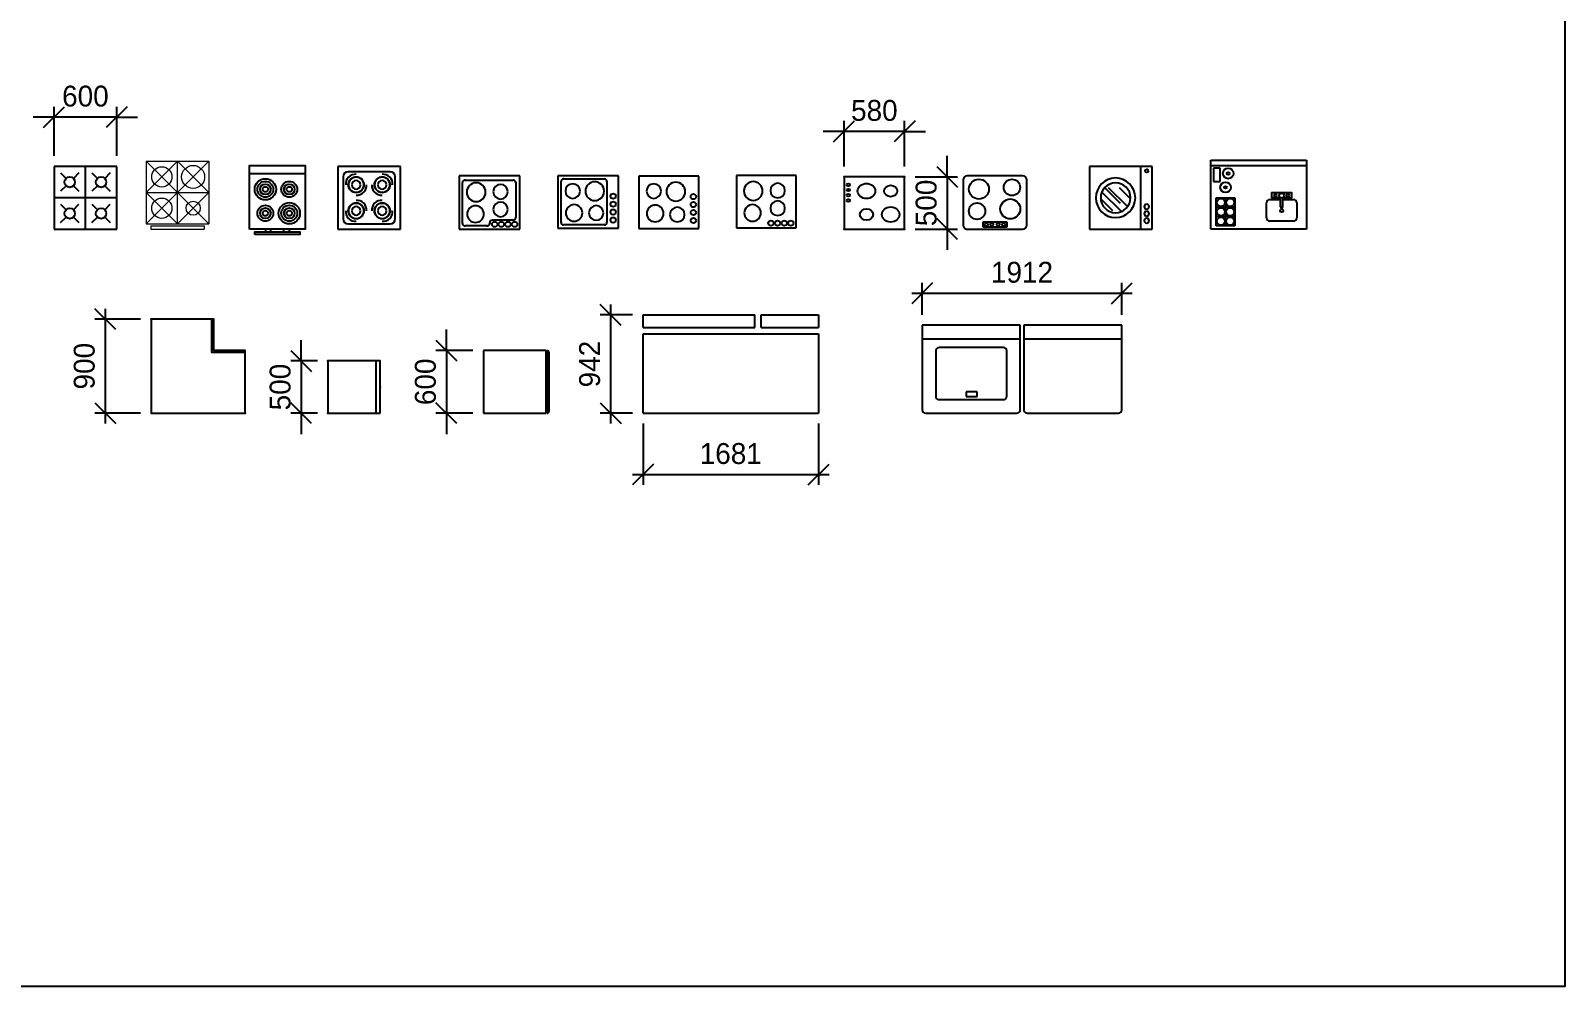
# Model space of a CAD drawing. Header units: millimetres. Extents: x 3103 to 179340, y -10977 to 70536.
# Drawn here: x 15702 to 30399, y 26462 to 35614 of the extents above; entities that cross this region are included whole.
import ezdxf

# ---------------------------------------------------------------- set-up
doc = ezdxf.new("R2010")
doc.units = ezdxf.units.MM
doc.header["$LTSCALE"] = 0.5
doc.layers.add('kuhnja', color=190, linetype='Continuous')
doc.layers.add('MEBEL', color=1, linetype='Continuous')
doc.styles.add('WROMLATS', font='wromlats.shx', dxfattribs={"bigfont": 'bigfont.shx'})
doc.dimstyles.new('juka', dxfattribs={"dimscale": 100, "dimtxt": 2, "dimasz": 2, "dimexe": 1, "dimexo": 1, "dimgap": 1, "dimtad": 1, "dimtoh": 1, "dimdec": 0, "dimzin": 0, "dimdsep": 46, "dimtxsty": 'WROMLATS', "dimblk": 'OBLIQUE', "dimcen": -3, "dimdle": 1, "dimclrd": 256, "dimclre": 256, "dimclrt": 256, "dimadec": 0, "dimazin": 0, "dimtfac": 1, "dimtdec": 0, "dimtix": 1, "dimtmove": 2, "dimatfit": 3, "dimldrblk": 'ORIGIN2', "dimfxl": 1, "dimtvp": 2.5, "dimtolj": 1, "dimtzin": 0, "dimarcsym": 0})

# ---------------------------------------------------------------- blocks, each defined once
blk = doc.blocks.new('Cooktop Electric_1')
at = {"layer": 'kuhnja', "linetype": 'Continuous'}
for p, q in [((580, 510), (0, 510)), ((0, 510), (0, 0)), ((30, 55), (30, 445)), ((55, 470), (515, 470)), ((540, 445), (540, 110.193)), ((580, 0), (580, 510)), ((0, 0), (580, 0)), ((266.438, 30), (55, 30)), ((291.438, 60.193), (291.438, 55)), ((515, 85.193), (316.438, 85.193))]:
    blk.add_line(p, q, dxfattribs=at)
for centre in [(338.7, 45.72), (402.2, 45.72), (465.7, 45.72), (529.2, 45.72)]:
    blk.add_circle(centre, 25.4, dxfattribs=at)
for centre, radius, start, end in [((55, 445), 25, 90, 180), ((161, 354), 90, 0, 180), ((515, 445), 25, 0, 90), ((161, 354), 90, 180, 0), ((395, 358), 70, 0, 180), ((395, 358), 70, 180, 0), ((155, 144), 80, 0, 180), ((395, 189), 70, 0, 180), ((395, 189), 70, 180, 0), ((55, 55), 25, 180, 270), ((155, 144), 80, 180, 0), ((266.438, 55), 25, 270, 0), ((316.438, 60.193), 25, 90, 180), ((515, 110.193), 25, 270, 0)]:
    blk.add_arc(centre, radius, start, end, dxfattribs=at)
for p in [(55, 470), (540, 445), (30, 55), (266.438, 30), (291.438, 60.193), (515, 85.193)]:
    blk.add_point(p, dxfattribs=at)
blk = doc.blocks.new('Cooktop Electric_3')
at = {"layer": 'kuhnja', "linetype": 'Continuous'}
for p, q in [((580, 500), (0, 500)), ((0, 500), (0, 0)), ((30, 55), (30, 445)), ((55, 470), (445, 470)), ((470, 445), (470, 55)), ((580, 0), (580, 500)), ((0, 0), (580, 0)), ((445, 30), (55, 30))]:
    blk.add_line(p, q, dxfattribs=at)
for centre in [(529.2, 304.8), (529.2, 228.6), (529.2, 152.4), (529.2, 76.2)]:
    blk.add_circle(centre, 25.4, dxfattribs=at)
for centre, radius, start, end in [((55, 445), 25, 90, 180), ((353, 353), 90, 0, 180), ((445, 445), 25, 0, 90), ((142, 353), 70, 0, 180), ((142, 353), 70, 180, 0), ((353, 353), 90, 180, 0), ((155, 144), 80, 0, 180), ((367, 144), 70, 0, 180), ((55, 55), 25, 180, 270), ((155, 144), 80, 180, 0), ((367, 144), 70, 180, 0), ((445, 55), 25, 270, 0)]:
    blk.add_arc(centre, radius, start, end, dxfattribs=at)
for p in [(55, 470), (470, 445), (30, 55), (445, 30)]:
    blk.add_point(p, dxfattribs=at)
blk = doc.blocks.new('Cooktop Electric_8')
at = {"layer": 'kuhnja', "linetype": 'Continuous'}
for p, q in [((572, 502), (0, 502)), ((0, 502), (0, 0)), ((572, 0), (572, 502)), ((0, 0), (572, 0))]:
    blk.add_line(p, q, dxfattribs=at)
for centre in [(521.2, 304.8), (521.2, 228.6), (521.2, 152.4), (521.2, 76.2)]:
    blk.add_circle(centre, 25.4, dxfattribs=at)
for centre, radius, start, end in [((353, 353), 90, 0, 180), ((142, 358), 70, 0, 180), ((142, 358), 70, 180, 0), ((353, 353), 90, 180, 0), ((155, 144), 80, 0, 180), ((367, 133), 70, 0, 180), ((155, 144), 80, 180, 0), ((367, 133), 70, 180, 0)]:
    blk.add_arc(centre, radius, start, end, dxfattribs=at)
blk = doc.blocks.new('Cooktop Electric_9')
at = {"layer": 'kuhnja', "linetype": 'Continuous'}
for p, q in [((572, 502), (0, 502)), ((0, 502), (0, 0)), ((572, 0), (572, 502)), ((0, 0), (572, 0))]:
    blk.add_line(p, q, dxfattribs=at)
for centre in [(330.7, 45.72), (394.2, 45.72), (457.7, 45.72), (521.2, 45.72)]:
    blk.add_circle(centre, 25.4, dxfattribs=at)
for centre, radius, start, end in [((161, 354), 90, 0, 180), ((161, 354), 90, 180, 0), ((395, 358), 70, 0, 180), ((395, 358), 70, 180, 0), ((155, 144), 80, 0, 180), ((395, 189), 70, 0, 180), ((395, 189), 70, 180, 0), ((155, 144), 80, 180, 0)]:
    blk.add_arc(centre, radius, start, end, dxfattribs=at)
blk = doc.blocks.new('KIGAZ2')
at = {"layer": 'kuhnja'}
for p, q in [((-600, 0), (-600, -600)), ((0, 0), (-600, 0)), ((-538, -62), (-485, -115)), ((-415, -115), (-362, -62)), ((-300, 0), (-300, -600)), ((-185, -115), (-238, -62)), ((-115, -115), (-62, -62)), ((0, -600), (0, 0)), ((-538, -238), (-485, -185)), ((-415, -185), (-362, -238)), ((-238, -238), (-185, -185)), ((-62, -238), (-115, -185)), ((0, -300), (-600, -300)), ((-538, -362), (-485, -415)), ((-415, -415), (-362, -362)), ((-185, -415), (-238, -362)), ((-115, -415), (-62, -362)), ((-538, -538), (-485, -485)), ((-415, -485), (-362, -538)), ((-238, -538), (-185, -485)), ((-62, -538), (-115, -485)), ((-600, -600), (0, -600))]:
    blk.add_line(p, q, dxfattribs=at)
for centre in [(-450, -150), (-150, -150), (-450, -450), (-150, -450)]:
    blk.add_circle(centre, 50, dxfattribs=at)
blk = doc.blocks.new('k_22')
at = {"layer": 'kuhnja', "ltscale": 600}
for p, q in [((0, 600), (0, 0)), ((600, 600), (0, 600)), ((600, 0), (600, 600)), ((50, 500), (50, 100)), ((500, 550), (100, 550)), ((550, 100), (550, 500)), ((0, 0), (600, 0)), ((100, 50), (500, 50))]:
    blk.add_line(p, q, dxfattribs=at)
for centre in [(175, 425), (425, 425), (175, 175), (425, 175)]:
    blk.add_circle(centre, 75, dxfattribs=at)
for centre, radius, start, end in [((100, 500), 50, 90, 180), ((168, 432), 93, 85.4974, 184.5026), ((175, 425), 73.8, 0, 180), ((175, 425), 41.3, 0, 180), ((425, 425), 73.8, 0, 180), ((425, 425), 41.3, 0, 180), ((432, 432), 93, 355.4974, 94.5026), ((500, 500), 50, 0, 90), ((175, 425), 73.8, 180, 0), ((175, 425), 41.3, 180, 0), ((182, 418), 93, 265.4974, 4.5026), ((418, 418), 93, 175.4974, 274.5026), ((425, 425), 73.8, 180, 0), ((425, 425), 41.3, 180, 0), ((168, 168), 93, 175.4974, 274.5026), ((175, 175), 73.8, 0, 180), ((175, 175), 73.8, 180, 0), ((175, 175), 41.3, 0, 180), ((175, 175), 41.3, 180, 0), ((182, 182), 93, 355.4974, 94.5026), ((418, 182), 93, 85.4974, 184.5026), ((425, 175), 73.8, 0, 180), ((425, 175), 73.8, 180, 0), ((425, 175), 41.3, 0, 180), ((425, 175), 41.3, 180, 0), ((432, 168), 93, 265.4974, 4.5026), ((100, 100), 50, 180, 270), ((500, 100), 50, 270, 0)]:
    blk.add_arc(centre, radius, start, end, dxfattribs=at)
blk = doc.blocks.new('Wet Bar')
at = {"layer": 'kuhnja', "linetype": 'Continuous'}
for p, q in [((0, 0), (36, 0)), ((0, -26), (0, 0)), ((0, -2), (36, -2)), ((3.5, -3), (1, -3)), ((1, -3), (1, -8)), ((3.5, -8), (3.5, -3)), ((36, 0), (36, -26)), ((1, -8), (3.5, -8)), ((2, -14.25), (9, -14.25)), ((2, -24.75), (2, -14.25)), ((5.5, -14.25), (5.5, -24.75)), ((9, -14.25), (9, -24.75)), ((26.2, -17.55), (26.2, -14.1284)), ((27.1001, -17.55), (27.1001, -14.1284)), ((2, -17.75), (9, -17.75)), ((9, -21.25), (2, -21.25)), ((36, -26), (0, -26)), ((9, -24.75), (2, -24.75))]:
    blk.add_line(p, q, dxfattribs=at)
for points in [[(20.95, -21.75), (20.95, -16.05)], [(22.15, -14.85), (26.2, -14.85)], [(26.2, -14.25), (22.95, -14.25), (22.95, -12.2), (26.75, -12.2)], [(26.7487, -12.2), (30.3501, -12.2), (30.3501, -14.25), (27.1001, -14.25)], [(27.1001, -14.85), (31.15, -14.85)], [(32.3501, -16.05), (32.3501, -21.75)], [(31.15, -22.95), (22.15, -22.95)]]:
    blk.add_lwpolyline(points, dxfattribs=at)
for centre, radius in [((6.5, -5), 2), ((6.5, -5), 0.5), ((5.5, -10.25), 2), ((5.5, -10.25), 0.5), ((3.75, -16), 1.5), ((7.25, -16), 1.5), ((24.25, -13.25), 0.5), ((26.65, -13.35), 0.9), ((29, -13.25), 0.5), ((3.75, -19.5), 1.5), ((3.75, -23), 1.5), ((7.25, -19.5), 1.5), ((7.25, -23), 1.5), ((26.65, -19.05), 0.6)]:
    blk.add_circle(centre, radius, dxfattribs=at)
for centre, radius, start, end in [((22.2251, -16.125), 1.2772, 93.36646, 176.6335), ((31.075, -16.125), 1.2772, 3.366461, 86.63354), ((22.2251, -21.675), 1.2772, 183.3665, 266.6335), ((26.65, -17.55), 0.45, 180, 0), ((31.075, -21.675), 1.2772, 273.3665, 356.6335)]:
    blk.add_arc(centre, radius, start, end, dxfattribs=at)
blk = doc.blocks.new('K_3')
at = {"layer": 'kuhnja'}
for p, q in [((-533, 533), (0, 533)), ((-381, 0), (-381, -25)), ((-330, -25), (-330, 0)), ((-203, -25), (-203, 0)), ((-152, 0), (-152, -25))]:
    blk.add_line(p, q, dxfattribs=at)
for points in [[(-533, 0), (-533, 610), (0, 610), (0, 0)], [(-483, -51), (-483, -25), (-51, -25), (-51, -51)]]:
    blk.add_lwpolyline(points, close=True, dxfattribs=at)
for centre, radius in [((-381, 381), 102), ((-381, 381), 76.2), ((-152, 381), 76.2), ((-381, 381), 50.8), ((-381, 381), 25.4), ((-152, 381), 50.8), ((-152, 381), 25.4), ((-381, 152), 76.2), ((-381, 152), 50.8), ((-381, 152), 25.4), ((-152, 152), 102), ((-152, 152), 76.2), ((-152, 152), 50.8), ((-152, 152), 25.4)]:
    blk.add_circle(centre, radius, dxfattribs=at)
blk = doc.blocks.new('M_KIT_APPL_HOB_P')
at = {"layer": 'kuhnja', "linetype": 'ByBlock', "lineweight": -2}
blk.add_lwpolyline([(0, -290), (500, -290), (500, 290), (0, 290)], close=True, dxfattribs=at)
for centre, major_axis in [((274.809, 249.4261), (0, 14.5)), ((364.813, 75.4261), (0, 84.216)), ((324.809, 249.4261), (0, 14.5)), ((374.809, 249.4261), (0, 14.5)), ((424.809, 249.4261), (0, 14.5)), ((139.813, 75.4261), (0, 63.162)), ((139.813, -156.5739), (0, 84.216)), ((364.813, -156.5739), (0, 63.162))]:
    blk.add_ellipse(centre, major_axis=major_axis, ratio=0.8620689655, start_param=1.5707963268, end_param=7.853981634, dxfattribs=at)
for p in [(0, 290), (500, 290), (0, -290), (500, -290)]:
    blk.add_point(p, dxfattribs=at)
blk = doc.blocks.new('M_KIT_CAB_3D CORNER UNIT 600MM 2_P')
at = {"layer": 'kuhnja', "linetype": 'ByBlock', "lineweight": -2}
blk.add_lwpolyline([(0, 900), (0, 0), (900, 0), (900, 600), (600, 600), (600, 900)], close=True, dxfattribs=at)
blk.add_lwpolyline([(900, 580), (580, 580), (580, 900)], dxfattribs=at)
for p in [(0, 900), (900, 0)]:
    blk.add_point(p, dxfattribs=at)
blk = doc.blocks.new('M_KIT_APPL_OVEN_P')
at = {"layer": 'kuhnja', "linetype": 'ByBlock', "lineweight": -2}
blk.add_line((0.925, -0.5), (0.925, 0.5), dxfattribs=at)
blk.add_lwpolyline([(1, -0.5), (1, 0.5), (0, 0.5), (0, -0.5)], close=True, dxfattribs=at)
for p in [(0, 0.5), (1, 0), (0, -0.5)]:
    blk.add_point(p, dxfattribs=at)
blk = doc.blocks.new('k_02')
at = {"layer": 'kuhnja', "lineweight": 15}
for p, q in [((-600, 600), (-600, 0)), ((-600, 600), (0, 600)), ((-600, 600), (0, 0)), ((0, 600), (-600, 0)), ((-300, 600), (-600, 300)), ((-300, 0), (-300, 600)), ((-300, 600), (0, 300)), ((0, 600), (0, 0)), ((-600, 300), (0, 300)), ((-600, 300), (-300, 0)), ((0, 300), (-300, 0)), ((-600, 0), (0, 0)), ((-600, 0), (0, 0)), ((-555, -20), (-43, -20)), ((-555, -20), (-555, -50)), ((-555, -50), (-43, -50)), ((-43, -20), (-43, -50))]:
    blk.add_line(p, q, dxfattribs=at)
for centre, radius in [((-450, 450), 97.3), ((-150, 450), 110), ((-450, 150), 97.1), ((-150, 150), 67.9)]:
    blk.add_circle(centre, radius, dxfattribs=at)
blk = doc.blocks.new('s_48')
at = {"layer": 'kuhnja'}
for p, q in [((0, 300), (0, -300)), ((600, 300), (0, 300)), ((600, -300), (600, 300)), ((610, 300), (610, -300)), ((610, 300), (610, 300)), ((630, -280), (630, 280)), ((0, -300), (600, -300)), ((610, -300), (610, -300))]:
    blk.add_line(p, q, dxfattribs=at)
for centre, start, end in [((610, 280), 0, 90), ((610, -280), 270, 0)]:
    blk.add_arc(centre, 20, start, end, dxfattribs=at)
blk = doc.blocks.new('K_05')
at = {"layer": 'kuhnja'}
for p, q in [((-2075, 1162), (-753, 1162)), ((-2075, 1012), (-2075, 1162)), ((-753, 1012), (-753, 1162)), ((-678, 1162), (0, 1162)), ((-678, 1012), (-678, 1162)), ((0, 1162), (0, 1012)), ((-2075, 1012), (-753, 1012)), ((-2075, 937), (0, 937)), ((-2075, 0), (-2075, 937)), ((-678, 1012), (0, 1012)), ((0, 937), (0, 0)), ((-2075, 0), (0, 0))]:
    blk.add_line(p, q, dxfattribs=at)
blk = doc.blocks.new('K_06')
at = {"layer": 'kuhnja'}
for p, q in [((-2225, 1299), (-2225, 50)), ((-775, 1299), (-2225, 1299)), ((-775, 50), (-775, 1299)), ((-725, 1299), (-725, 50)), ((725, 1299), (-725, 1299)), ((725, 50), (725, 1299)), ((-2225, 1100), (-775, 1100)), ((-725, 1100), (725, 1100)), ((-1574, 314), (-1574, 249)), ((-1412, 314), (-1574, 314)), ((-1574, 249), (-1412, 249)), ((-1412, 249), (-1412, 314)), ((-2175, 0), (-825, 0)), ((-675, 0), (675, 0))]:
    blk.add_line(p, q, dxfattribs=at)
blk.add_lwpolyline([(-1025, 970), (-1975, 970, 0.414214), (-2025, 920), (-2025, 250, 0.414214), (-1975, 200), (-1025, 200, 0.414214), (-975, 250), (-975, 920, 0.414214)], format="xyb", close=True, dxfattribs=at)
for centre, start, end in [((-2175, 50), 180, 270), ((-825, 50), 270, 0), ((-675, 50), 180, 270), ((675, 50), 270, 0)]:
    blk.add_arc(centre, 50, start, end, dxfattribs=at)
blk = doc.blocks.new('s_50')
at = {"layer": 'kuhnja', "ltscale": 600}
for p, q in [((600, 0), (0, 0)), ((0, 0), (0, -600)), ((491, -600), (491, 0)), ((600, -600), (600, 0)), ((305, -432), (118, -245)), ((297, -356), (145, -203)), ((365, -385), (183, -204)), ((393, -309), (287, -204)), ((225, -426), (107, -308)), ((0, -600), (600, -600))]:
    blk.add_line(p, q, dxfattribs=at)
for centre, major_axis, start_param, end_param in [((250, -300), (134, 134), 5.497787, 11.780972), ((548, -42), (11.2, 11.2), 5.497787, 11.780972), ((250, -300), (101, 101), 5.497787, 11.780972), ((548, -385), (-16.6, 16.6), -0.785398, 2.356194), ((548, -452), (-16.6, 16.6), -0.785398, 2.356194), ((548, -385), (-16.6, 16.6), 2.356194, 5.497787), ((548, -452), (16.6, 16.6), 3.926991, 7.068583), ((548, -519), (16.6, 16.6), 0.785398, 3.926991), ((548, -519), (16.6, 16.6), 3.926991, 7.068583)]:
    blk.add_ellipse(centre, major_axis=major_axis, ratio=1, start_param=start_param, end_param=end_param, dxfattribs=at)
blk = doc.blocks.new('k_111')
at = {"layer": 'kuhnja'}
for p, q in [((-40, 306), (-469, 306)), ((-509, 266), (-509, -266)), ((0, -266), (0, 266)), ((-68, 115), (-68, -116)), ((-23, 115), (-68, 115)), ((-23, -116), (-23, 115)), ((-68, -116), (-23, -116)), ((-469, -306), (-40, -306))]:
    blk.add_line(p, q, dxfattribs=at)
for centre, radius in [((-399, 162), 78.4), ((-193, 146), 95.4), ((-45, 83), 14.9), ((-45, 30), 14.8), ((-383, -154), 95.4), ((-172, -172), 78.4), ((-45, -31), 14.8), ((-45, -84), 14.9)]:
    blk.add_circle(centre, radius, dxfattribs=at)
for centre, start, end in [((-469, 266), 90, 180), ((-40, 266), 0, 90), ((-469, -266), 180, 270), ((-40, -266), 270, 0)]:
    blk.add_arc(centre, 40, start, end, dxfattribs=at)
blk = doc.blocks.new('_Oblique')
at = {"color": 0, "lineweight": -2}
blk.add_line((-0.5, -0.5), (0.5, 0.5), dxfattribs=at)
blk = doc.blocks.new('*D789')
at = {"layer": 'Defpoints', "color": 0, "transparency": 16777216}
for p in [(23492, 34649), (23492, 34214), (24072, 34214)]:
    blk.add_point(p, dxfattribs=at)
at = {"layer": 'MEBEL', "lineweight": -2, "transparency": 16777216}
for p, q in [((23492, 34314), (23492, 34749)), ((24072, 34314), (24072, 34749)), ((23492, 34649), (23292, 34649)), ((24072, 34649), (23492, 34649)), ((24072, 34649), (24272, 34649))]:
    blk.add_line(p, q, dxfattribs=at)
at = {"layer": 'MEBEL', "lineweight": -2, "transparency": 16777216, "xscale": 200, "yscale": 200, "zscale": 200}
blk.add_blockref('_Oblique', (23492, 34649), dxfattribs=at)
at = {"layer": 'MEBEL', "lineweight": -2, "transparency": 16777216, "xscale": 200, "yscale": 200, "zscale": 200, "rotation": 180}
blk.add_blockref('_Oblique', (24072, 34649), dxfattribs=at)
at = {"layer": 'MEBEL', "transparency": 16777216, "insert": (23782, 34849), "char_height": 200, "attachment_point": 5, "style": 'WROMLATS'}
blk.add_mtext('\\A1;580', dxfattribs=at)
blk = doc.blocks.new('_Origin2')
at = {"color": 0, "linetype": 'ByBlock', "lineweight": -2}
blk.add_line((-0.5, 0), (-1, 0), dxfattribs=at)
for radius in [0.5, 0.25]:
    blk.add_circle((0, 0), radius, dxfattribs=at)
blk = doc.blocks.new('*D790')
at = {"layer": 'Defpoints', "color": 0, "transparency": 16777216}
for p in [(24072, 34214), (24072, 33714), (24479, 33714)]:
    blk.add_point(p, dxfattribs=at)
at = {"layer": 'MEBEL', "lineweight": -2, "transparency": 16777216}
for p, q in [((24479, 34214), (24479, 34414)), ((24172, 34214), (24579, 34214)), ((24479, 34214), (24479, 33714)), ((24172, 33714), (24579, 33714)), ((24479, 33714), (24479, 33514))]:
    blk.add_line(p, q, dxfattribs=at)
at = {"layer": 'MEBEL', "lineweight": -2, "transparency": 16777216, "xscale": 200, "yscale": 200, "zscale": 200}
for p, rotation in [((24479, 34214), 270), ((24479, 33714), 90)]:
    blk.add_blockref('_Oblique', p, dxfattribs=dict(at, rotation=rotation))
at = {"layer": 'MEBEL', "transparency": 16777216, "insert": (24279, 33964), "char_height": 200, "attachment_point": 5, "rotation": 90, "style": 'WROMLATS'}
blk.add_mtext('\\A1;500', dxfattribs=at)
blk = doc.blocks.new('*D794')
at = {"layer": 'Defpoints', "color": 0, "transparency": 16777216}
for p in [(15926, 34786), (15926, 34314), (16526, 34314)]:
    blk.add_point(p, dxfattribs=at)
at = {"layer": 'MEBEL', "lineweight": -2, "transparency": 16777216}
for p, q in [((15926, 34414), (15926, 34886)), ((16526, 34414), (16526, 34886)), ((15926, 34786), (15726, 34786)), ((16526, 34786), (15926, 34786)), ((16526, 34786), (16726, 34786))]:
    blk.add_line(p, q, dxfattribs=at)
at = {"layer": 'MEBEL', "lineweight": -2, "transparency": 16777216, "xscale": 200, "yscale": 200, "zscale": 200}
blk.add_blockref('_Oblique', (15926, 34786), dxfattribs=at)
at = {"layer": 'MEBEL', "lineweight": -2, "transparency": 16777216, "xscale": 200, "yscale": 200, "zscale": 200, "rotation": 180}
blk.add_blockref('_Oblique', (16526, 34786), dxfattribs=at)
at = {"layer": 'MEBEL', "transparency": 16777216, "insert": (16226, 34986), "char_height": 200, "attachment_point": 5, "style": 'WROMLATS'}
blk.add_mtext('\\A1;600', dxfattribs=at)
blk = doc.blocks.new('*D807')
at = {"layer": 'Defpoints', "color": 0, "transparency": 16777216}
for p in [(16855, 32851), (16416, 31951), (16855, 31951)]:
    blk.add_point(p, dxfattribs=at)
at = {"layer": 'MEBEL', "lineweight": -2, "transparency": 16777216}
for p, q in [((16416, 32951), (16416, 31851)), ((16755, 32851), (16316, 32851)), ((16755, 31951), (16316, 31951))]:
    blk.add_line(p, q, dxfattribs=at)
at = {"layer": 'MEBEL', "lineweight": -2, "transparency": 16777216, "xscale": 200, "yscale": 200, "zscale": 200}
for p, rotation in [((16416, 32851), 90), ((16416, 31951), 270)]:
    blk.add_blockref('_Oblique', p, dxfattribs=dict(at, rotation=rotation))
at = {"layer": 'MEBEL', "transparency": 16777216, "insert": (16216, 32401), "char_height": 200, "attachment_point": 5, "rotation": 90, "style": 'WROMLATS'}
blk.add_mtext('\\A1;900', dxfattribs=at)
blk = doc.blocks.new('*D808')
at = {"layer": 'Defpoints', "color": 0, "transparency": 16777216}
for p in [(18549, 32451), (18292, 31951), (18549, 31951)]:
    blk.add_point(p, dxfattribs=at)
at = {"layer": 'MEBEL', "lineweight": -2, "transparency": 16777216}
for p, q in [((18292, 32451), (18292, 32651)), ((18449, 32451), (18192, 32451)), ((18292, 32451), (18292, 31951)), ((18449, 31951), (18192, 31951)), ((18292, 31951), (18292, 31751))]:
    blk.add_line(p, q, dxfattribs=at)
at = {"layer": 'MEBEL', "lineweight": -2, "transparency": 16777216, "xscale": 200, "yscale": 200, "zscale": 200}
for p, rotation in [((18292, 32451), 270), ((18292, 31951), 90)]:
    blk.add_blockref('_Oblique', p, dxfattribs=dict(at, rotation=rotation))
at = {"layer": 'MEBEL', "transparency": 16777216, "insert": (18092, 32201), "char_height": 200, "attachment_point": 5, "rotation": 90, "style": 'WROMLATS'}
blk.add_mtext('\\A1;500', dxfattribs=at)
blk = doc.blocks.new('*D809')
at = {"layer": 'Defpoints', "color": 0, "transparency": 16777216}
for p in [(20038, 32551), (19683, 31951), (20038, 31951)]:
    blk.add_point(p, dxfattribs=at)
at = {"layer": 'MEBEL', "lineweight": -2, "transparency": 16777216}
for p, q in [((19683, 32551), (19683, 32751)), ((19938, 32551), (19583, 32551)), ((19683, 32551), (19683, 31951)), ((19938, 31951), (19583, 31951)), ((19683, 31951), (19683, 31751))]:
    blk.add_line(p, q, dxfattribs=at)
at = {"layer": 'MEBEL', "lineweight": -2, "transparency": 16777216, "xscale": 200, "yscale": 200, "zscale": 200}
for p, rotation in [((19683, 32551), 270), ((19683, 31951), 90)]:
    blk.add_blockref('_Oblique', p, dxfattribs=dict(at, rotation=rotation))
at = {"layer": 'MEBEL', "transparency": 16777216, "insert": (19483, 32251), "char_height": 200, "attachment_point": 5, "rotation": 90, "style": 'WROMLATS'}
blk.add_mtext('\\A1;600', dxfattribs=at)
blk = doc.blocks.new('*D810')
at = {"layer": 'Defpoints', "color": 0, "transparency": 16777216}
for p in [(21567, 32892), (21256, 31951), (21567, 31951)]:
    blk.add_point(p, dxfattribs=at)
at = {"layer": 'MEBEL', "lineweight": -2, "transparency": 16777216}
for p, q in [((21256, 32992), (21256, 31851)), ((21467, 32892), (21156, 32892)), ((21467, 31951), (21156, 31951))]:
    blk.add_line(p, q, dxfattribs=at)
at = {"layer": 'MEBEL', "lineweight": -2, "transparency": 16777216, "xscale": 200, "yscale": 200, "zscale": 200}
for p, rotation in [((21256, 32892), 90), ((21256, 31951), 270)]:
    blk.add_blockref('_Oblique', p, dxfattribs=dict(at, rotation=rotation))
at = {"layer": 'MEBEL', "transparency": 16777216, "insert": (21056, 32421), "char_height": 200, "attachment_point": 5, "rotation": 90, "style": 'WROMLATS'}
blk.add_mtext('\\A1;942', dxfattribs=at)
blk = doc.blocks.new('*D811')
at = {"layer": 'Defpoints', "color": 0, "transparency": 16777216}
for p in [(21567, 31951), (23248, 31951), (23248, 31363)]:
    blk.add_point(p, dxfattribs=at)
at = {"layer": 'MEBEL', "lineweight": -2, "transparency": 16777216}
for p, q in [((21567, 31851), (21567, 31263)), ((23248, 31851), (23248, 31263)), ((21467, 31363), (23348, 31363))]:
    blk.add_line(p, q, dxfattribs=at)
at = {"layer": 'MEBEL', "lineweight": -2, "transparency": 16777216, "xscale": 200, "yscale": 200, "zscale": 200, "rotation": 180}
blk.add_blockref('_Oblique', (21567, 31363), dxfattribs=at)
at = {"layer": 'MEBEL', "lineweight": -2, "transparency": 16777216, "xscale": 200, "yscale": 200, "zscale": 200}
blk.add_blockref('_Oblique', (23248, 31363), dxfattribs=at)
at = {"layer": 'MEBEL', "transparency": 16777216, "insert": (22407, 31563), "char_height": 200, "attachment_point": 5, "style": 'WROMLATS'}
blk.add_mtext('\\A1;1681', dxfattribs=at)
blk = doc.blocks.new('*D812')
at = {"layer": 'Defpoints', "color": 0, "transparency": 16777216}
for p in [(26152, 33099), (24240, 32793), (26152, 32793)]:
    blk.add_point(p, dxfattribs=at)
at = {"layer": 'MEBEL', "lineweight": -2, "transparency": 16777216}
for p, q in [((24140, 33099), (26252, 33099)), ((24240, 32893), (24240, 33199)), ((26152, 32893), (26152, 33199))]:
    blk.add_line(p, q, dxfattribs=at)
at = {"layer": 'MEBEL', "lineweight": -2, "transparency": 16777216, "xscale": 200, "yscale": 200, "zscale": 200, "rotation": 180}
blk.add_blockref('_Oblique', (24240, 33099), dxfattribs=at)
at = {"layer": 'MEBEL', "lineweight": -2, "transparency": 16777216, "xscale": 200, "yscale": 200, "zscale": 200}
blk.add_blockref('_Oblique', (26152, 33099), dxfattribs=at)
at = {"layer": 'MEBEL', "transparency": 16777216, "insert": (25196, 33299), "char_height": 200, "attachment_point": 5, "style": 'WROMLATS'}
blk.add_mtext('\\A1;1912', dxfattribs=at)

msp = doc.modelspace()

# ---------------------------------------------------------------- linework, layer by layer
at = {"layer": 'MEBEL'}
msp.add_lwpolyline([(3103, 26462.1), (30399.5, 26462.1), (30399.5, 55020.6), (3103, 55020.6)], close=True, dxfattribs=at)

# ---------------------------------------------------------------- block references
for name, p, rotation in [('KIGAZ2', (16526.1, 33713.5), 270), ('M_KIT_APPL_HOB_P', (23781.8, 33713.5), 90), ('k_111', (24937.8, 33713.5), 270)]:
    msp.add_blockref(name, p, dxfattribs=dict(at, rotation=rotation))
for name, p in [('k_02', (17407.9, 33763.5)), ('K_3', (18330.6, 33713.5)), ('k_22', (18643.8, 33713.5)), ('s_50', (25842.4, 34313.5)), ('Cooktop Electric_1', (19807.1, 33713.5)), ('Cooktop Electric_3', (20751.1, 33724.1)), ('Cooktop Electric_8', (21527.7, 33719.7)), ('Cooktop Electric_9', (22461.2, 33724.5)), ('M_KIT_CAB_3D CORNER UNIT 600MM 2_P', (16855.4, 31950.6)), ('s_48', (20037.5, 32250.6))]:
    msp.add_blockref(name, p, dxfattribs=at)
for name, p, xscale, yscale, zscale in [('Wet Bar', (27006, 34373.9), 25.40000000000146, 25.40000000000146, 25.40000000000146), ('K_05', (23247.7, 31950.6), 0.8099999999976717, 0.8099999999976717, 0.8099999999976717), ('K_06', (25681.9, 31950.6), 0.6480000000010477, 0.6480000000010477, 0.6480000000010477), ('M_KIT_APPL_OVEN_P', (18548.8, 32200.6), 500, 500, 500)]:
    msp.add_blockref(name, p, dxfattribs=dict(at, xscale=xscale, yscale=yscale, zscale=zscale))

# ---------------------------------------------------------------- dimensions: what is measured, and where the dimension line sits
for base, p1, p2, picture, middle in [((15926.1, 34786.1), (16526.1, 34313.5), (15926.1, 34313.5), '*D794', (16226.1, 34986.1)), ((23491.8, 34649), (24071.8, 34213.5), (23491.8, 34213.5), '*D789', (23781.8, 34849)), ((26151.6, 33098.7), (24240, 32792.7), (26151.6, 32792.7), '*D812', (25195.8, 33298.7)), ((23247.7, 31363), (21567, 31950.6), (23247.7, 31950.6), '*D811', (22407.3, 31563))]:
    dim = msp.add_linear_dim(base=base, p1=p1, p2=p2, dimstyle='juka', dxfattribs=at)
    dim.commit()
    dim.dimension.update_dxf_attribs({"geometry": picture, "text_midpoint": middle})
for base, p1, p2, picture, middle in [((24478.9, 33713.5), (24071.8, 34213.5), (24071.8, 33713.5), '*D790', (24278.9, 33963.5)), ((16415.8, 31950.6), (16855.4, 32850.6), (16855.4, 31950.6), '*D807', (16215.8, 32400.6)), ((21255.8, 31950.6), (21567, 32892.2), (21567, 31950.6), '*D810', (21055.8, 32421.4)), ((18292, 31950.6), (18548.8, 32450.6), (18548.8, 31950.6), '*D808', (18092, 32200.6)), ((19682.9, 31950.6), (20037.5, 32550.6), (20037.5, 31950.6), '*D809', (19482.9, 32250.6))]:
    dim = msp.add_linear_dim(base=base, p1=p1, p2=p2, angle=90, dimstyle='juka', dxfattribs=at)
    dim.commit()
    dim.dimension.update_dxf_attribs({"geometry": picture, "text_midpoint": middle})

doc.saveas('drawing.dxf')
